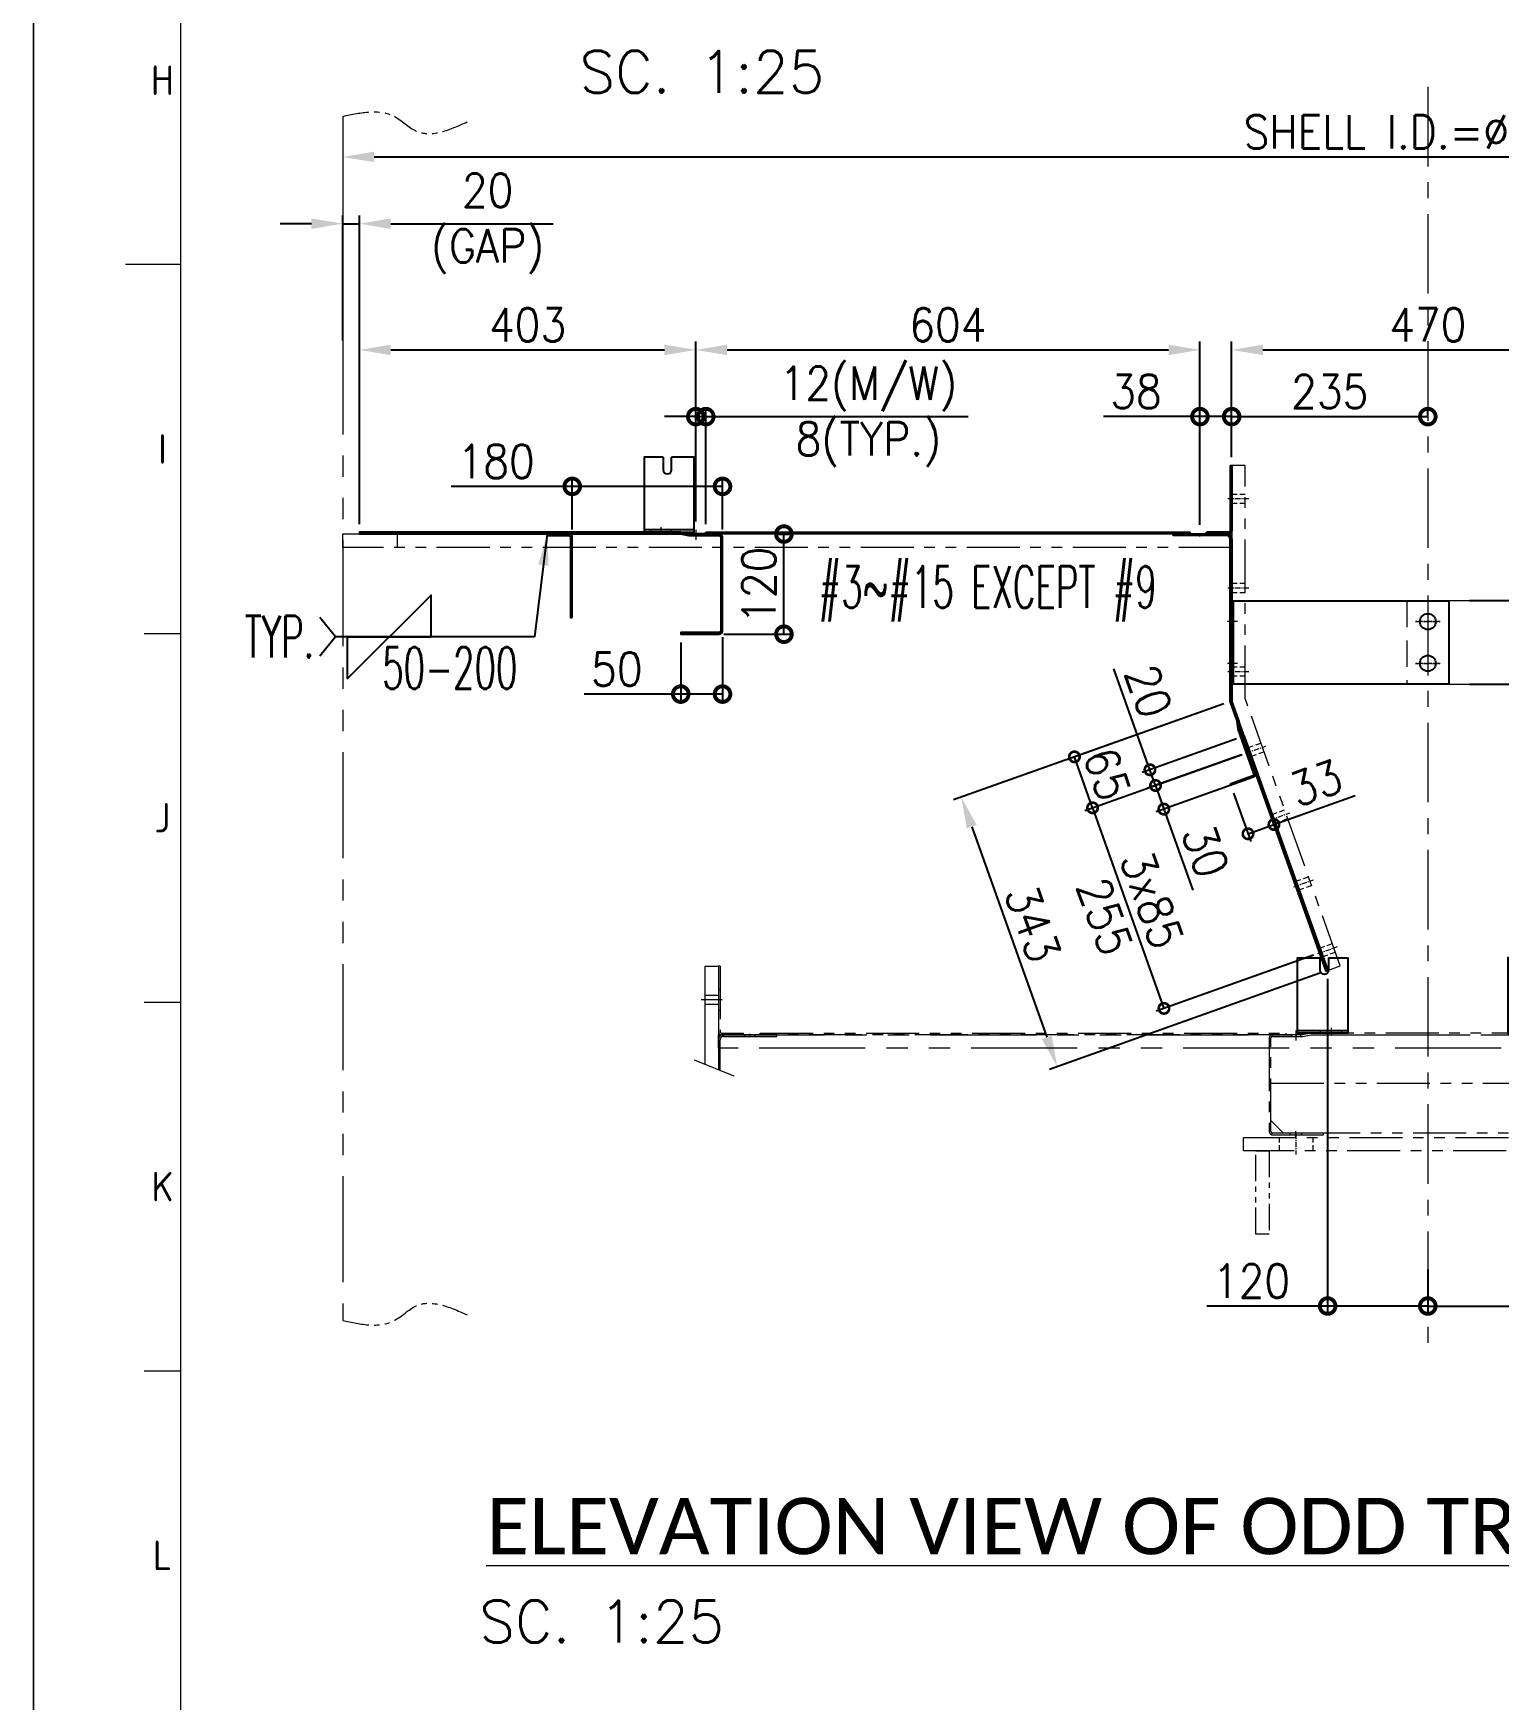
# Model space of a CAD drawing. Header units: inches. Extents: x -15980 to 45789, y -23276 to 2417.
# Drawn here: x -9437 to -7682, y -18346 to -16350 of the extents above; entities that cross this region are included whole.
import ezdxf
from ezdxf.enums import TextEntityAlignment as Align

# ---------------------------------------------------------------- set-up
doc = ezdxf.new("R2010")
doc.units = ezdxf.units.IN
doc.header["$MEASUREMENT"] = 0
for name, pattern in [('CENTER', [50.8, 31.75, -6.35, 6.35, -6.35]), ('CENTERX2', [101.6, 63.5, -12.7, 12.7, -12.7]), ('HIDDEN', [9.525, 6.35, -3.175]), ('HIDDENX2', [19.05, 12.7, -6.35]), ('PHANTOMX2', [127, 63.5, -12.7, 12.7, -12.7, 12.7, -12.7])]:
    doc.linetypes.add(name, pattern=pattern)
for name, color, linetype, lineweight in [('CADRE', 254, 'Continuous', 5), ('Center line', 181, 'CENTER', 5), ('CENTER LINES', 181, 'CENTERX2', 5), ('HATCH', 130, 'PHANTOMX2', 9), ('HIDDEN', 211, 'HIDDEN', 5), ('HIDDEN LINES', 211, 'HIDDENX2', 5), ('Plot Plan', 9, 'Continuous', 0), ('TEXT', 2, 'Continuous', 13)]:
    doc.layers.add(name, color=color, linetype=linetype, lineweight=lineweight)
doc.layers.add('dim', color=82, linetype='Continuous')
doc.styles.add('ISO Proportional', font='isocp.shx')
doc.styles.add('ROMANS', font='ROMANS.shx', dxfattribs={"width": 0.9, "bigfont": '@extfont2.shx'})
doc.styles.add('style4', font='calibri.ttf')
doc.dimstyles.new('1X25', dxfattribs={"dimscale": 25, "dimtxt": 1.6, "dimasz": 1.5, "dimexe": 0.4, "dimexo": 0.4, "dimgap": 0.4, "dimtad": 1, "dimdsep": 46, "dimtxsty": 'ROMANS', "dimcen": 0, "dimclrd": 256, "dimclre": 256, "dimclrt": 2, "dimadec": 0, "dimazin": 0, "dimtfac": 1, "dimtmove": 0, "dimatfit": 3, "dimfxl": 0.7, "dimlwd": -1, "dimlwe": -1, "dimarcsym": 1})

# ---------------------------------------------------------------- blocks, each defined once
blk = doc.blocks.new('A$C93d53306')
blk.add_lwpolyline([(4.7, 605), (4.7, 323), (119.7, 0), (134.7, 5.4), (20.7, 325.8), (20.7, 605)], close=True)
at = {"layer": 'Center line', "ltscale": 0.2}
for p, q in [((25.3, 565), (0, 565)), ((25.3, 458), (0, 458)), ((25.3, 358), (0, 358)), ((22.2, 260.4), (45.7, 268.8)), ((50.7, 180.3), (74.2, 188.7)), ((79.2, 100.2), (102.7, 108.6)), ((107.7, 20.2), (131.3, 28.5))]:
    blk.add_line(p, q, dxfattribs=at)
at = {"layer": 'HIDDEN'}
for p, q in [((20.7, 570.5), (4.7, 570.5)), ((20.7, 559.5), (4.7, 559.5)), ((20.7, 463.5), (4.7, 463.5)), ((20.7, 452.5), (4.7, 452.5)), ((20.7, 363.5), (4.7, 363.5)), ((20.7, 352.5), (4.7, 352.5)), ((24.6, 267.1), (39.6, 272.4)), ((28.3, 256.7), (43.3, 262.1)), ((53.1, 187), (68.2, 192.4)), ((56.8, 176.6), (71.8, 182)), ((81.6, 106.9), (96.7, 112.3)), ((85.3, 96.6), (100.4, 101.9)), ((110.1, 26.8), (125.2, 32.2)), ((113.8, 16.5), (128.9, 21.9))]:
    blk.add_line(p, q, dxfattribs=at)
blk = doc.blocks.new('A$Cb6b732bb')
for p, q in [((65, 523), (65, 507)), ((2535, 523), (2535, 507))]:
    blk.add_line(p, q)
for points in [[(0, 523), (1065, 523), (1065, 507), (0, 507)], [(2600, 523), (1535, 523), (1535, 507), (2600, 507)]]:
    blk.add_lwpolyline(points, close=True)
blk.add_blockref('A$C93d53306', (1060.3, 0))
at = {"xscale": -1}
blk.add_blockref('A$C93d53306', (1539.7, 0), dxfattribs=at)
blk = doc.blocks.new('A$C291c0052')
for p, q in [((3, 82), (1, 82)), ((31, 0), (31, 2))]:
    blk.add_line(p, q)
for points in [[(1, 82), (1, 4, 0.414214), (5, 0), (31, 0)], [(3, 82), (3, 4, 0.414214), (5, 2), (31, 2)]]:
    blk.add_lwpolyline(points, format="xyb")
at = {"layer": 'CENTER LINES'}
blk.add_line((0, 42), (4, 42), dxfattribs=at)
at = {"layer": 'HIDDEN LINES'}
for p, q in [((1, 54.5), (3, 54.5)), ((1, 29.5), (3, 29.5))]:
    blk.add_line(p, q, dxfattribs=at)
blk = doc.blocks.new('A$C08025b31')
at = {"layer": 'CENTER LINES'}
blk.add_line((0, 27.4), (4, 27.4), dxfattribs=at)
at = {"layer": 'HIDDEN LINES'}
for p, q in [((1, 39.9), (3, 39.9)), ((1, 14.9), (3, 14.9))]:
    blk.add_line(p, q, dxfattribs=at)
blk = doc.blocks.new('A$C1b8f0c91')
blk.add_lwpolyline([(1.9, 281.4), (101.8, 0.7), (100, 0), (0, 280.7)], close=True)
at = {"xscale": -1, "rotation": 19.59761553529842}
for p in [(18.7, 237.1), (47.2, 157.1), (75.7, 77), (104.2, -3.1)]:
    blk.add_blockref('A$C08025b31', p, dxfattribs=at)
blk = doc.blocks.new('A$Cdefe48a6')
for p, q in [((0, 299.1), (0, 301.1)), ((0, 301.1), (64, 301.1)), ((64, 299.1), (0, 299.1)), ((68, 100.8), (68, 295.1)), ((70, 295.1), (70, 101.1)), ((76.4, 77.1), (68, 100.8)), ((78.4, 77.6), (70, 101.1)), ((77.9, 67.1), (76.4, 77.1)), ((96.7, 14.2), (77.9, 67.1)), ((78.4, 77.7), (79.8, 67.6)), ((79.8, 67.6), (98.6, 14.8)), ((68.2, 1.9), (95.5, 11.6)), ((68.8, 0), (68.2, 1.9)), ((96.2, 9.7), (68.8, 0))]:
    blk.add_line(p, q)
for centre, radius, start, end in [((64, 295.1), 6, 0, 90), ((64, 295.1), 4, 0, 90), ((94.8, 13.5), 2, 289.5947, 19.5976), ((94.8, 13.5), 4, 289.5947, 19.5976)]:
    blk.add_arc(centre, radius, start, end)
at = {"layer": 'CENTER LINES', "ltscale": 0.1}
blk.add_line((32, 298.1), (32, 302.1), dxfattribs=at)
at = {"layer": 'CENTER LINES'}
for p, q in [((71, 236.1), (67, 236.1)), ((71, 136.1), (67, 136.1)), ((90.8, 39.7), (87, 38.3))]:
    blk.add_line(p, q, dxfattribs=at)
at = {"layer": 'HIDDEN LINES', "ltscale": 0.1}
for p, q in [((26, 299.1), (26, 301.1)), ((38, 299.1), (38, 301.1))]:
    blk.add_line(p, q, dxfattribs=at)
at = {"layer": 'HIDDEN LINES'}
for p, q in [((70, 248.6), (68, 248.6)), ((70, 223.6), (68, 223.6)), ((70, 148.6), (68, 148.6)), ((70, 123.6), (68, 123.6)), ((85.7, 51.1), (83.8, 50.4)), ((94.1, 27.6), (92.2, 26.9))]:
    blk.add_line(p, q, dxfattribs=at)
blk = doc.blocks.new('A$C5415b996')
blk.add_lwpolyline([(30, 0), (30, 96, 0.414214), (26, 100), (0, 100), (0, 98), (26, 98, -0.414214), (28, 96), (28, 0)], format="xyb", close=True)
blk = doc.blocks.new('A$C9f1ed8f9')
blk.add_lwpolyline([(431, 118, -0.414214), (433, 116), (433, 4, -0.414214), (431, 2), (385, 2), (385, 0), (431, 0, 0.414214), (435, 4), (435, 116, 0.414214), (431, 120), (395, 120), (385, 122), (0, 122), (0, 120), (384.8, 120), (394.8, 118)], format="xyb", close=True)
at = {"layer": 'CENTER LINES', "ltscale": 0.2}
blk.add_line((403, 125), (403, 113), dxfattribs=at)
at = {"layer": 'HIDDEN LINES', "ltscale": 0.2}
for p, q in [((397.5, 120), (397.5, 118)), ((408.5, 120), (408.5, 118))]:
    blk.add_line(p, q, dxfattribs=at)
blk.add_blockref('A$C5415b996', (225, 20))
blk = doc.blocks.new('A$Cd8bdfc00')
blk.add_lwpolyline([(0, 2), (580, 2), (580, 0), (0, 0)], close=True)
blk = doc.blocks.new('A$Ccb4f3e92')
for p, q in [((5.1, 0), (5.1, 100)), ((7.1, 0), (7.1, 100))]:
    blk.add_line(p, q)
blk.add_lwpolyline([(5.1, 100), (265.1, 100), (265.1, 0), (5.1, 0)])
for centre in [(240.1, 75), (240.1, 25)]:
    blk.add_circle(centre, 9.5)
at = {"layer": 'Center line', "ltscale": 0.2}
for p, q in [((240.1, 89.8), (240.1, 60.2)), ((12.2, 75), (0, 75)), ((254.9, 75), (225.3, 75)), ((12.2, 25), (0, 25)), ((254.9, 25), (225.3, 25)), ((240.1, 39.8), (240.1, 10.2))]:
    blk.add_line(p, q, dxfattribs=at)
at = {"layer": 'HIDDEN', "ltscale": 0.2}
for p, q in [((7.1, 82), (5.1, 82)), ((7.1, 68), (5.1, 68)), ((7.1, 32), (5.1, 32)), ((7.1, 18), (5.1, 18))]:
    blk.add_line(p, q, dxfattribs=at)
blk = doc.blocks.new('A$Cbed8db4b')
for p, q in [((283, 0), (283, 100)), ((285, 0), (285, 100))]:
    blk.add_line(p, q)
for points in [[(285, 100), (100, 100)], [(100, 0), (285, 0)]]:
    blk.add_lwpolyline(points)
for centre in [(50, 75), (50, 25)]:
    blk.add_circle(centre, 9.5)
at = {"layer": 'Center line', "ltscale": 0.2}
for p, q in [((50, 89.8), (50, 60.2)), ((35.2, 75), (64.8, 75)), ((277.9, 75), (290.1, 75)), ((35.2, 25), (64.8, 25)), ((50, 39.8), (50, 10.2)), ((277.9, 25), (290.1, 25))]:
    blk.add_line(p, q, dxfattribs=at)
at = {"layer": 'HIDDEN', "ltscale": 0.2}
for p, q in [((283, 82), (285, 82)), ((283, 68), (285, 68)), ((283, 32), (285, 32)), ((283, 18), (285, 18))]:
    blk.add_line(p, q, dxfattribs=at)
at = {"layer": 'HIDDEN', "ltscale": 5}
blk.add_lwpolyline([(100, 100), (25, 100), (25, 0), (100, 0)], dxfattribs=at)
blk = doc.blocks.new('A$Ca2adf0ab')
for p, q in [((23, 93.3), (23, 78.3)), ((33, 78.3), (33, 93.3)), ((60, 6.3), (0, 6.3))]:
    blk.add_line(p, q)
blk.add_lwpolyline([(23, 93.3), (0, 93.3), (0, 3.3), (60, 3.3), (60, 93.3), (33, 93.3)])
blk.add_arc((28, 78.3), 5, 180, 0)
at = {"layer": 'Center line', "ltscale": 0.05}
blk.add_line((20, 9.6), (20, 0), dxfattribs=at)
at = {"layer": 'HIDDEN'}
for p, q in [((7.5, 6.3), (7.5, 3.3)), ((32.5, 3.3), (32.5, 6.3))]:
    blk.add_line(p, q, dxfattribs=at)
blk = doc.blocks.new('A$Cb77303ef')
for name, p in [('A$Ca2adf0ab', (361, 522.4)), ('A$C291c0052', (1534, 523.7)), ('A$C9f1ed8f9', (20, 403.7)), ('A$Cd8bdfc00', (435, 523.7)), ('A$Cdefe48a6', (995, 222.6)), ('A$Ccb4f3e92', (1059.9, 343.7)), ('A$Cbed8db4b', (1250, 343.7)), ('A$C1b8f0c91', (1078.2, 0))]:
    blk.add_blockref(name, p)
at = {"xscale": -1}
for name, p in [('A$C291c0052', (1066, 523.7)), ('A$Ca2adf0ab', (2239, 522.4)), ('A$Cdefe48a6', (1605, 222.6)), ('A$Cd8bdfc00', (2165, 523.7)), ('A$C9f1ed8f9', (2580, 403.7)), ('A$C1b8f0c91', (1521.8, 0))]:
    blk.add_blockref(name, p, dxfattribs=at)
at = {"layer": 'HATCH', "ltscale": 2}
blk.add_blockref('A$Cb6b732bb', (0, 0.7), dxfattribs=at)
blk = doc.blocks.new('A$C3dc24f04')
blk.add_lwpolyline([(0, 16), (442, 16), (442, 0), (0, 0)], close=True)
at = {"layer": 'Center line', "ltscale": 0.2}
for p, q in [((63, 20.7), (63, -4.7)), ((379, 20.7), (379, -4.7))]:
    blk.add_line(p, q, dxfattribs=at)
at = {"layer": 'HIDDEN'}
for p, q in [((43, 16), (43, 0)), ((83, 16), (83, 0)), ((359, 16), (359, 0)), ((399, 16), (399, 0))]:
    blk.add_line(p, q, dxfattribs=at)
blk = doc.blocks.new('A$C0bbb0cd6')
at = {"ltscale": 0.5}
blk.add_lwpolyline([(0, 100), (16, 100), (16, 0), (0, 0)], close=True, dxfattribs=at)
blk = doc.blocks.new('A$Cb9de45e2')
for name, p in [('A$C3dc24f04', (0, 100)), ('A$C0bbb0cd6', (15, 0))]:
    blk.add_blockref(name, p)
at = {"xscale": -1}
blk.add_blockref('A$C0bbb0cd6', (427, 0), dxfattribs=at)
blk = doc.blocks.new('A$Cd55c43bf')
blk.add_lwpolyline([(0, 60), (376, 60), (376, 15), (361, 0), (15, 0), (0, 15)], close=True)
blk = doc.blocks.new('A$C3cc5a8e3')
blk.add_lwpolyline([(380, 4), (380, 116, 0.414214), (376, 120), (340, 120), (330, 122), (50, 122), (40, 120), (4, 120, 0.414214), (0, 116), (0, 4, 0.414214), (4, 0), (65, 0), (65, 2), (4, 2, -0.414214), (2, 4), (2, 116, -0.414214), (4, 118), (40.2, 118), (50.2, 120), (329.8, 120), (339.8, 118), (376, 118, -0.414214), (378, 116), (378, 4, -0.414214), (376, 2), (315, 2), (315, 0), (376, 0, 0.414214)], format="xyb", close=True)
at = {"layer": 'Center line', "ltscale": 0.1}
for p, q in [((32, -2.5), (32, 4.5)), ((348, -2.5), (348, 4.5))]:
    blk.add_line(p, q, dxfattribs=at)
at = {"layer": 'CENTER LINES', "ltscale": 0.2}
for p, q in [((32, 125), (32, 113)), ((348, 125), (348, 113))]:
    blk.add_line(p, q, dxfattribs=at)
at = {"layer": 'HIDDEN', "ltscale": 0.2}
for p, q in [((25, 0), (25, 2)), ((39, 0), (39, 2)), ((341, 0), (341, 2)), ((355, 0), (355, 2))]:
    blk.add_line(p, q, dxfattribs=at)
at = {"layer": 'HIDDEN LINES', "ltscale": 0.2}
for p, q in [((26.5, 120), (26.5, 118)), ((37.5, 120), (37.5, 118)), ((342.5, 120), (342.5, 118)), ((353.5, 120), (353.5, 118))]:
    blk.add_line(p, q, dxfattribs=at)
blk.add_blockref('A$Cd55c43bf', (2, 2))
blk = doc.blocks.new('A$Ce9d28f7a')
blk.add_lwpolyline([(3, 2), (633, 2), (633, 0), (3, 0)], close=True)
blk = doc.blocks.new('A$C5fdd02ed')
at = {"layer": 'HATCH', "ltscale": 2}
for p, q in [((8.4, 281), (33.8, 281)), ((13.1, 286.5), (29.1, 286.5)), ((1749.8, 281), (1724.4, 281)), ((1745.1, 286.5), (1729.1, 286.5)), ((13.1, 275.5), (29.1, 275.5)), ((1745.1, 275.5), (1729.1, 275.5)), ((67.1, 236), (67.1, 240)), ((1691.1, 236), (1691.1, 240)), ((29.1, 233), (29.1, 197.4)), ((61.1, 237), (61.1, 239)), ((73.1, 237), (73.1, 239)), ((1685.1, 237), (1685.1, 239)), ((1697.1, 237), (1697.1, 239)), ((1729.1, 233), (1729.1, 197.4)), ((0, 209), (47.7, 189.9)), ((1758.2, 209), (1710.4, 189.9))]:
    blk.add_line(p, q, dxfattribs=at)
for points in [[(13.1, 203.8), (13.1, 321), (29.1, 321), (29.1, 197.4)], [(1745.1, 203.8), (1745.1, 321), (1729.1, 321), (1729.1, 197.4)]]:
    blk.add_lwpolyline(points, dxfattribs=at)
blk.add_lwpolyline([(29.1, 239), (1729.1, 239), (1729.1, 223), (29.1, 223)], close=True, dxfattribs=at)
for points in [[(31.1, 196.6), (31.1, 233, -0.414214), (35.1, 237), (99.1, 237), (99.1, 239), (35.1, 239, 0.414214), (29.1, 233)], [(1727.1, 196.6), (1727.1, 233, 0.414214), (1723.1, 237), (1659.1, 237), (1659.1, 239), (1723.1, 239, -0.414214), (1729.1, 233)]]:
    blk.add_lwpolyline(points, format="xyb", dxfattribs=at)
at = {"xscale": -1}
blk.add_blockref('A$Ca2adf0ab', (783.1, 237.7), dxfattribs=at)
blk.add_blockref('A$Ca2adf0ab', (975.1, 237.7))
at = {"layer": 'HATCH', "ltscale": 2}
for name, p in [('A$C291c0052', (28.1, 239)), ('A$Ce9d28f7a', (76.1, 239)), ('A$C3cc5a8e3', (689.1, 119)), ('A$Cb9de45e2', (658.1, 0))]:
    blk.add_blockref(name, p, dxfattribs=at)
at = {"layer": 'HATCH', "ltscale": 2, "xscale": -1}
for name, p in [('A$C291c0052', (1730.1, 239)), ('A$Ce9d28f7a', (1682.1, 239))]:
    blk.add_blockref(name, p, dxfattribs=at)
blk = doc.blocks.new('*D231')
at = {"layer": 'Defpoints', "color": 0, "transparency": 16777216}
for p in [(-9066.7, -16497.7), (-6466.7, -16497.7), (-6466.7, -16648.9)]:
    blk.add_point(p, dxfattribs=at)
at = {"layer": 'dim', "transparency": 16777216}
for p, q in [((-6466.7, -16638.9), (-6466.7, -16487.7)), ((-9029.2, -16497.7), (-6504.2, -16497.7))]:
    blk.add_line(p, q, dxfattribs=at)
for points in [[(-9029.2, -16491.4), (-9029.2, -16503.9), (-9066.7, -16497.7)], [(-6504.2, -16491.4), (-6504.2, -16503.9), (-6466.7, -16497.7)]]:
    blk.add_solid(points, dxfattribs=at)
at = {"layer": 'dim', "color": 2, "transparency": 16777216, "insert": (-7766.7, -16467.7), "char_height": 40, "attachment_point": 5, "style": 'ROMANS'}
blk.add_mtext('SHELL I.D.=%%C2600', dxfattribs=at)
blk = doc.blocks.new('*D232')
at = {"layer": 'Defpoints', "color": 0, "transparency": 16777216}
for p in [(-9066.7, -16577.7), (-9066.7, -16727.8), (-9046.7, -16947.6)]:
    blk.add_point(p, dxfattribs=at)
at = {"layer": 'dim', "transparency": 16777216}
for p, q in [((-9066.7, -16717.8), (-9066.7, -16567.7)), ((-9046.7, -16937.6), (-9046.7, -16567.7)), ((-9104.2, -16577.7), (-9141.7, -16577.7)), ((-9066.7, -16577.7), (-9046.7, -16577.7)), ((-9009.2, -16577.7), (-8814.5, -16577.7))]:
    blk.add_line(p, q, dxfattribs=at)
for points in [[(-9104.2, -16571.4), (-9104.2, -16583.9), (-9066.7, -16577.7)], [(-9009.2, -16571.4), (-9009.2, -16583.9), (-9046.7, -16577.7)]]:
    blk.add_solid(points, dxfattribs=at)
at = {"layer": 'dim', "color": 2, "transparency": 16777216, "insert": (-8893.1, -16577.7), "char_height": 40, "attachment_point": 5, "style": 'ROMANS'}
blk.add_mtext('20\\P(GAP)', dxfattribs=at)
blk = doc.blocks.new('*D233')
at = {"layer": 'Defpoints', "color": 0, "transparency": 16777216}
for p in [(-8643.7, -16728.9), (-9046.7, -16947.6), (-8643.7, -16944.6)]:
    blk.add_point(p, dxfattribs=at)
at = {"layer": 'dim', "transparency": 16777216}
for p, q in [((-9046.7, -16937.6), (-9046.7, -16718.9)), ((-9009.2, -16728.9), (-8681.2, -16728.9)), ((-8643.7, -16845.6), (-8643.7, -16718.9))]:
    blk.add_line(p, q, dxfattribs=at)
for points in [[(-9009.2, -16722.7), (-9009.2, -16735.2), (-9046.7, -16728.9)], [(-8681.2, -16722.7), (-8681.2, -16735.2), (-8643.7, -16728.9)]]:
    blk.add_solid(points, dxfattribs=at)
at = {"layer": 'dim', "color": 2, "transparency": 16777216, "insert": (-8845.2, -16698.9), "char_height": 40, "attachment_point": 5, "style": 'ROMANS'}
blk.add_mtext('403', dxfattribs=at)
blk = doc.blocks.new('*D234')
at = {"layer": 'Defpoints', "color": 0, "transparency": 16777216}
for p in [(-8039.7, -16728.9), (-8643.7, -16944.6), (-8039.7, -16948.6)]:
    blk.add_point(p, dxfattribs=at)
at = {"layer": 'dim', "transparency": 16777216}
for p, q in [((-8643.7, -16845.6), (-8643.7, -16718.9)), ((-8606.2, -16728.9), (-8077.2, -16728.9)), ((-8039.7, -16938.6), (-8039.7, -16718.9))]:
    blk.add_line(p, q, dxfattribs=at)
for points in [[(-8606.2, -16722.7), (-8606.2, -16735.2), (-8643.7, -16728.9)], [(-8077.2, -16722.7), (-8077.2, -16735.2), (-8039.7, -16728.9)]]:
    blk.add_solid(points, dxfattribs=at)
at = {"layer": 'dim', "color": 2, "transparency": 16777216, "insert": (-8341.7, -16698.9), "char_height": 40, "attachment_point": 5, "style": 'ROMANS'}
blk.add_mtext('604', dxfattribs=at)
blk = doc.blocks.new('_DotSmall')
at = {"color": 0, "linetype": 'ByBlock', "const_width": 0.5}
blk.add_lwpolyline([(-0.0625, 0, 1), (0.0625, 0, 1)], format="xyb", close=True, dxfattribs=at)
blk = doc.blocks.new('*D235')
at = {"layer": 'Defpoints', "color": 0, "transparency": 16777216}
for p in [(-8001.7, -16808.9), (-8001.7, -16867.6), (-8039.7, -16948.6)]:
    blk.add_point(p, dxfattribs=at)
at = {"layer": 'dim', "transparency": 16777216}
for p, q in [((-8039.7, -16808.9), (-8155.4, -16808.9)), ((-8039.7, -16938.6), (-8039.7, -16798.9)), ((-8001.7, -16808.9), (-8039.7, -16808.9)), ((-8001.7, -16857.6), (-8001.7, -16798.9))]:
    blk.add_line(p, q, dxfattribs=at)
at = {"layer": 'dim', "transparency": 16777216, "xscale": 37.5, "yscale": 37.5, "zscale": 37.5, "rotation": 180}
blk.add_blockref('_DotSmall', (-8039.7, -16808.9), dxfattribs=at)
at = {"layer": 'dim', "transparency": 16777216, "xscale": 37.5, "yscale": 37.5, "zscale": 37.5}
blk.add_blockref('_DotSmall', (-8001.7, -16808.9), dxfattribs=at)
at = {"layer": 'dim', "color": 2, "transparency": 16777216, "insert": (-8116.3, -16778.9), "char_height": 40, "attachment_point": 5, "style": 'ROMANS'}
blk.add_mtext('38', dxfattribs=at)
blk = doc.blocks.new('*D236')
at = {"layer": 'Defpoints', "color": 0, "transparency": 16777216}
for p in [(-7531.7, -16728.9), (-8001.7, -16867.6), (-7531.7, -16867.6)]:
    blk.add_point(p, dxfattribs=at)
at = {"layer": 'dim', "transparency": 16777216}
for p, q in [((-8001.7, -16857.6), (-8001.7, -16718.9)), ((-7964.2, -16728.9), (-7569.2, -16728.9)), ((-7531.7, -16857.6), (-7531.7, -16718.9))]:
    blk.add_line(p, q, dxfattribs=at)
for points in [[(-7964.2, -16722.7), (-7964.2, -16735.2), (-8001.7, -16728.9)], [(-7569.2, -16722.7), (-7569.2, -16735.2), (-7531.7, -16728.9)]]:
    blk.add_solid(points, dxfattribs=at)
at = {"layer": 'dim', "color": 2, "transparency": 16777216, "insert": (-7766.7, -16698.9), "char_height": 40, "attachment_point": 5, "style": 'ROMANS'}
blk.add_mtext('470', dxfattribs=at)
blk = doc.blocks.new('*D237')
at = {"layer": 'Defpoints', "color": 0, "transparency": 16777216}
for p in [(-7766.7, -16808.9), (-7766.7, -16818.9), (-8001.7, -16867.6)]:
    blk.add_point(p, dxfattribs=at)
at = {"layer": 'dim', "transparency": 16777216}
for p, q in [((-8001.7, -16857.6), (-8001.7, -16798.9)), ((-8001.7, -16808.9), (-7766.7, -16808.9)), ((-7766.7, -16808.9), (-7766.7, -16798.9))]:
    blk.add_line(p, q, dxfattribs=at)
at = {"layer": 'dim', "transparency": 16777216, "xscale": 37.5, "yscale": 37.5, "zscale": 37.5, "rotation": 180}
blk.add_blockref('_DotSmall', (-8001.7, -16808.9), dxfattribs=at)
at = {"layer": 'dim', "transparency": 16777216, "xscale": 37.5, "yscale": 37.5, "zscale": 37.5}
blk.add_blockref('_DotSmall', (-7766.7, -16808.9), dxfattribs=at)
at = {"layer": 'dim', "color": 2, "transparency": 16777216, "insert": (-7884.2, -16778.9), "char_height": 40, "attachment_point": 5, "style": 'ROMANS'}
blk.add_mtext('235', dxfattribs=at)
blk = doc.blocks.new('*D253')
at = {"layer": 'Defpoints', "color": 0, "transparency": 16777216}
for p in [(-7646.7, -17472.6), (-7766.7, -17821), (-7766.7, -17874.7)]:
    blk.add_point(p, dxfattribs=at)
at = {"layer": 'dim', "transparency": 16777216}
for p, q in [((-7646.7, -17482.6), (-7646.7, -17884.7)), ((-7766.7, -17831), (-7766.7, -17884.7)), ((-7766.7, -17874.7), (-7646.7, -17874.7)), ((-7646.7, -17874.7), (-7501.7, -17874.7))]:
    blk.add_line(p, q, dxfattribs=at)
at = {"layer": 'dim', "transparency": 16777216, "xscale": 37.5, "yscale": 37.5, "zscale": 37.5, "rotation": 180}
blk.add_blockref('_DotSmall', (-7766.7, -17874.7), dxfattribs=at)
at = {"layer": 'dim', "transparency": 16777216, "xscale": 37.5, "yscale": 37.5, "zscale": 37.5}
blk.add_blockref('_DotSmall', (-7646.7, -17874.7), dxfattribs=at)
at = {"layer": 'dim', "color": 2, "transparency": 16777216, "insert": (-7555.4, -17844.7), "char_height": 40, "attachment_point": 5, "style": 'ROMANS'}
blk.add_mtext('120', dxfattribs=at)
blk = doc.blocks.new('*D254')
at = {"layer": 'Defpoints', "color": 0, "transparency": 16777216}
for p in [(-7886.7, -17472.6), (-7766.7, -17821), (-7766.7, -17874.7)]:
    blk.add_point(p, dxfattribs=at)
at = {"layer": 'dim', "transparency": 16777216}
for p, q in [((-7886.7, -17482.6), (-7886.7, -17884.7)), ((-7766.7, -17831), (-7766.7, -17884.7)), ((-7886.7, -17874.7), (-8031.6, -17874.7)), ((-7766.7, -17874.7), (-7886.7, -17874.7))]:
    blk.add_line(p, q, dxfattribs=at)
at = {"layer": 'dim', "transparency": 16777216, "xscale": 37.5, "yscale": 37.5, "zscale": 37.5, "rotation": 180}
blk.add_blockref('_DotSmall', (-7886.7, -17874.7), dxfattribs=at)
at = {"layer": 'dim', "transparency": 16777216, "xscale": 37.5, "yscale": 37.5, "zscale": 37.5}
blk.add_blockref('_DotSmall', (-7766.7, -17874.7), dxfattribs=at)
at = {"layer": 'dim', "color": 2, "transparency": 16777216, "insert": (-7977.9, -17844.7), "char_height": 40, "attachment_point": 5, "style": 'ROMANS'}
blk.add_mtext('120', dxfattribs=at)
blk = doc.blocks.new('*D255')
at = {"layer": 'Defpoints', "color": 0, "transparency": 16777216}
for p in [(-8559.6, -16949.6), (-8538.1, -16949.6), (-8620.3, -17069.6)]:
    blk.add_point(p, dxfattribs=at)
at = {"layer": 'dim', "transparency": 16777216}
for p, q in [((-8549.6, -16949.6), (-8528.1, -16949.6)), ((-8538.1, -17069.6), (-8538.1, -16949.6)), ((-8610.3, -17069.6), (-8528.1, -17069.6))]:
    blk.add_line(p, q, dxfattribs=at)
at = {"layer": 'dim', "transparency": 16777216, "xscale": 37.5, "yscale": 37.5, "zscale": 37.5}
for p, rotation in [((-8538.1, -16949.6), 90), ((-8538.1, -17069.6), 270)]:
    blk.add_blockref('_DotSmall', p, dxfattribs=dict(at, rotation=rotation))
at = {"layer": 'dim', "color": 2, "transparency": 16777216, "insert": (-8568.1, -17011), "char_height": 40, "attachment_point": 5, "rotation": 90, "style": 'ROMANS'}
blk.add_mtext('120', dxfattribs=at)
blk = doc.blocks.new('*D256')
at = {"layer": 'Defpoints', "color": 0, "transparency": 16777216}
for p in [(-8661.7, -17069.6), (-8611.7, -17063.1), (-8661.7, -17141.4)]:
    blk.add_point(p, dxfattribs=at)
at = {"layer": 'dim', "transparency": 16777216}
for p, q in [((-8661.7, -17079.6), (-8661.7, -17151.4)), ((-8611.7, -17073.1), (-8611.7, -17151.4)), ((-8661.7, -17141.4), (-8777.4, -17141.4)), ((-8611.7, -17141.4), (-8661.7, -17141.4))]:
    blk.add_line(p, q, dxfattribs=at)
at = {"layer": 'dim', "transparency": 16777216, "xscale": 37.5, "yscale": 37.5, "zscale": 37.5, "rotation": 180}
blk.add_blockref('_DotSmall', (-8661.7, -17141.4), dxfattribs=at)
at = {"layer": 'dim', "transparency": 16777216, "xscale": 37.5, "yscale": 37.5, "zscale": 37.5}
blk.add_blockref('_DotSmall', (-8611.7, -17141.4), dxfattribs=at)
at = {"layer": 'dim', "color": 2, "transparency": 16777216, "insert": (-8738.3, -17111.4), "char_height": 40, "attachment_point": 5, "style": 'ROMANS'}
blk.add_mtext('50', dxfattribs=at)
blk = doc.blocks.new('*D257')
at = {"layer": 'Defpoints', "color": 0, "transparency": 16777216}
for p in [(-8791.7, -16892.5), (-8791.7, -16954.3), (-8611.7, -16954.3)]:
    blk.add_point(p, dxfattribs=at)
at = {"layer": 'dim', "transparency": 16777216}
for p, q in [((-8791.7, -16892.5), (-8936.6, -16892.5)), ((-8791.7, -16944.3), (-8791.7, -16882.5)), ((-8611.7, -16892.5), (-8791.7, -16892.5)), ((-8611.7, -16944.3), (-8611.7, -16882.5))]:
    blk.add_line(p, q, dxfattribs=at)
at = {"layer": 'dim', "transparency": 16777216, "xscale": 37.5, "yscale": 37.5, "zscale": 37.5, "rotation": 180}
blk.add_blockref('_DotSmall', (-8791.7, -16892.5), dxfattribs=at)
at = {"layer": 'dim', "transparency": 16777216, "xscale": 37.5, "yscale": 37.5, "zscale": 37.5}
blk.add_blockref('_DotSmall', (-8611.7, -16892.5), dxfattribs=at)
at = {"layer": 'dim', "color": 2, "transparency": 16777216, "insert": (-8882.9, -16862.5), "char_height": 40, "attachment_point": 5, "style": 'ROMANS'}
blk.add_mtext('180', dxfattribs=at)
blk = doc.blocks.new('*D258')
at = {"layer": 'Defpoints', "color": 0, "transparency": 16777216}
for p in [(-8631.7, -16808.9), (-8643.7, -16944.6), (-8631.7, -16947.6)]:
    blk.add_point(p, dxfattribs=at)
at = {"layer": 'dim', "transparency": 16777216}
for p, q in [((-8643.7, -16808.9), (-8681.2, -16808.9)), ((-8643.7, -16934.6), (-8643.7, -16798.9)), ((-8643.7, -16808.9), (-8631.7, -16808.9)), ((-8631.7, -16937.6), (-8631.7, -16798.9)), ((-8631.7, -16808.9), (-8317.2, -16808.9))]:
    blk.add_line(p, q, dxfattribs=at)
at = {"layer": 'dim', "transparency": 16777216, "xscale": 37.5, "yscale": 37.5, "zscale": 37.5}
blk.add_blockref('_DotSmall', (-8643.7, -16808.9), dxfattribs=at)
at = {"layer": 'dim', "transparency": 16777216, "xscale": 37.5, "yscale": 37.5, "zscale": 37.5, "rotation": 180}
blk.add_blockref('_DotSmall', (-8631.7, -16808.9), dxfattribs=at)
at = {"layer": 'dim', "color": 2, "transparency": 16777216, "insert": (-8436.9, -16808.9), "char_height": 40, "attachment_point": 5, "style": 'ROMANS'}
blk.add_mtext('12(M/W)\\P8(TYP.)', dxfattribs=at)
blk = doc.blocks.new('*D259')
at = {"layer": 'Defpoints', "color": 0, "transparency": 16777216}
for p in [(-7986.6, -17191.8), (-7979.9, -17210.7), (-8099.6, -17232.1)]:
    blk.add_point(p, dxfattribs=at)
at = {"layer": 'dim', "transparency": 16777216}
for p, q in [((-8099.6, -17232.1), (-8142.7, -17111.2)), ((-7996, -17195.2), (-8109.1, -17235.4)), ((-7989.3, -17214), (-8102.4, -17254.3)), ((-8092.9, -17250.9), (-8099.6, -17232.1)), ((-8092.9, -17250.9), (-8084.6, -17274.5))]:
    blk.add_line(p, q, dxfattribs=at)
at = {"layer": 'dim', "transparency": 16777216, "xscale": 25, "yscale": 25, "zscale": 25}
for p, rotation in [((-8099.6, -17232.1), 289.5976186812251), ((-8092.9, -17250.9), 109.597618681225)]:
    blk.add_blockref('_DotSmall', p, dxfattribs=dict(at, rotation=rotation))
at = {"layer": 'dim', "color": 2, "transparency": 16777216, "insert": (-8101.3, -17138), "char_height": 40, "attachment_point": 5, "rotation": 289.5976, "style": 'ROMANS'}
blk.add_mtext('20', dxfattribs=at)
blk = doc.blocks.new('*D260')
at = {"layer": 'Defpoints', "color": 0, "transparency": 16777216}
for p in [(-7981.8, -17211.3), (-7971.7, -17239.6), (-8082.9, -17279.2)]:
    blk.add_point(p, dxfattribs=at)
at = {"layer": 'dim', "transparency": 16777216}
for p, q in [((-7991.2, -17214.7), (-8102.4, -17254.3)), ((-8092.9, -17250.9), (-8082.9, -17279.2)), ((-7981.1, -17243), (-8092.3, -17282.5)), ((-8082.9, -17279.2), (-8048.2, -17376.5))]:
    blk.add_line(p, q, dxfattribs=at)
at = {"layer": 'dim', "transparency": 16777216, "xscale": 25, "yscale": 25, "zscale": 25}
for p, rotation in [((-8092.9, -17250.9), 109.5946733052477), ((-8082.9, -17279.2), 289.5946733052477)]:
    blk.add_blockref('_DotSmall', p, dxfattribs=dict(at, rotation=rotation))
at = {"layer": 'dim', "color": 2, "transparency": 16777216, "insert": (-8033.1, -17329.5), "char_height": 40, "attachment_point": 5, "rotation": 289.5947, "style": 'ROMANS'}
blk.add_mtext('30', dxfattribs=at)
blk = doc.blocks.new('*D261')
at = {"layer": 'Defpoints', "color": 0, "transparency": 16777216}
for p in [(-8002.8, -17250.7), (-7971.7, -17239.6), (-7951, -17297.7)]:
    blk.add_point(p, dxfattribs=at)
at = {"layer": 'dim', "transparency": 16777216}
for p, q in [((-7968.4, -17249), (-7947.7, -17307.1)), ((-7999.5, -17260.1), (-7978.8, -17318.2)), ((-7951, -17297.7), (-7853.7, -17263.1)), ((-7982.1, -17308.8), (-7951, -17297.7))]:
    blk.add_line(p, q, dxfattribs=at)
at = {"layer": 'dim', "transparency": 16777216, "xscale": 25, "yscale": 25, "zscale": 25}
for p, rotation in [((-7951, -17297.7), 19.59761868122883), ((-7982.1, -17308.8), 199.5976186812288)]:
    blk.add_blockref('_DotSmall', p, dxfattribs=dict(at, rotation=rotation))
at = {"layer": 'dim', "color": 2, "transparency": 16777216, "insert": (-7900.7, -17247.9), "char_height": 40, "attachment_point": 5, "rotation": 19.5976, "style": 'ROMANS'}
blk.add_mtext('33', dxfattribs=at)
blk = doc.blocks.new('*D262')
at = {"layer": 'Defpoints', "color": 0, "transparency": 16777216}
for p in [(-8001.7, -17149.6), (-7979.9, -17210.7), (-8190.1, -17216.6)]:
    blk.add_point(p, dxfattribs=at)
at = {"layer": 'dim', "transparency": 16777216}
for p, q in [((-8011.1, -17152.9), (-8199.5, -17220)), ((-8168.3, -17277.7), (-8190.1, -17216.6)), ((-7989.3, -17214), (-8177.7, -17281.1))]:
    blk.add_line(p, q, dxfattribs=at)
at = {"layer": 'dim', "transparency": 16777216, "xscale": 25, "yscale": 25, "zscale": 25}
for p, rotation in [((-8190.1, -17216.6), 109.5976186812308), ((-8168.3, -17277.7), 289.5976186812308)]:
    blk.add_blockref('_DotSmall', p, dxfattribs=dict(at, rotation=rotation))
at = {"layer": 'dim', "color": 2, "transparency": 16777216, "insert": (-8150.9, -17237.1), "char_height": 40, "attachment_point": 5, "rotation": 289.5976, "style": 'ROMANS'}
blk.add_mtext('65', dxfattribs=at)
blk = doc.blocks.new('*D263')
at = {"layer": 'Defpoints', "color": 0, "transparency": 16777216}
for p in [(-7979.9, -17210.7), (-7894.4, -17450.9), (-8082.8, -17518)]:
    blk.add_point(p, dxfattribs=at)
at = {"layer": 'dim', "transparency": 16777216}
for p, q in [((-7989.3, -17214), (-8177.7, -17281.1)), ((-8168.3, -17277.7), (-8082.8, -17518)), ((-7903.8, -17454.2), (-8092.2, -17521.3))]:
    blk.add_line(p, q, dxfattribs=at)
at = {"layer": 'dim', "transparency": 16777216, "xscale": 25, "yscale": 25, "zscale": 25}
for p, rotation in [((-8168.3, -17277.7), 109.5976155352592), ((-8082.8, -17518), 289.5976155352591)]:
    blk.add_blockref('_DotSmall', p, dxfattribs=dict(at, rotation=rotation))
at = {"layer": 'dim', "color": 2, "transparency": 16777216, "char_height": 40, "attachment_point": 5, "rotation": 289.5976, "style": 'ROMANS'}
for s, insert in [('3x85', (-8097.3, -17387.8)), ('255', (-8153.8, -17407.9))]:
    blk.add_mtext(s, dxfattribs=dict(at, insert=insert))
blk = doc.blocks.new('*D264')
at = {"layer": 'Defpoints', "color": 0, "transparency": 16777216}
for p in [(-8001.7, -17149.6), (-7886.7, -17472.6), (-8210.7, -17587.9)]:
    blk.add_point(p, dxfattribs=at)
at = {"layer": 'dim', "transparency": 16777216}
for p, q in [((-8011.1, -17152.9), (-8335.1, -17268.3)), ((-8313.1, -17300.3), (-8223.3, -17552.6)), ((-7896.1, -17475.9), (-8220.1, -17591.3))]:
    blk.add_line(p, q, dxfattribs=at)
for points in [[(-8307.2, -17298.2), (-8319, -17302.3), (-8325.7, -17264.9)], [(-8217.4, -17550.5), (-8229.1, -17554.7), (-8210.7, -17587.9)]]:
    blk.add_solid(points, dxfattribs=at)
at = {"layer": 'dim', "color": 2, "transparency": 16777216, "insert": (-8239.9, -17416.4), "char_height": 40, "attachment_point": 5, "rotation": 289.5976, "style": 'ROMANS'}
blk.add_mtext('343', dxfattribs=at)
blk = doc.blocks.new('A$Ceb6babff')
at = {"layer": 'CADRE', "color": 2}
for p, q in [((176.8, 3716.5), (110.5, 3716.5)), ((176.8, 3716.5), (110.5, 3716.5)), ((132.6, 3274.6), (176.8, 3274.6)), ((132.6, 2832.7), (176.8, 2832.7)), ((132.6, 2390.8), (176.8, 2390.8))]:
    blk.add_line(p, q, dxfattribs=at)
at = {"layer": 'CADRE', "color": 8}
blk.add_lwpolyline([(0, 0), (10500, 0), (10500, 7424.2), (0, 7424.2)], close=True, dxfattribs=at)
at = {"layer": 'CADRE', "color": 4}
blk.add_lwpolyline([(176.8, 7247.5), (10323.2, 7247.5), (10323.2, 176.8), (176.8, 176.8)], close=True, dxfattribs=at)
at = {"layer": 'Plot Plan', "linetype": 'ByBlock'}
blk.add_lwpolyline([(10500, 0), (0, 0), (0, 7424.2), (10500, 7424.2)], close=True, dxfattribs=at)
at = {"layer": 'CADRE', "color": 2, "style": 'ISO Proportional'}
for s, p in [('H', (154.7, 3937.5)), ('I', (154.7, 3495.6)), ('J', (154.7, 3053.7)), ('K', (154.7, 2611.7)), ('L', (154.7, 2169.8))]:
    blk.add_text(s, height=35.4, dxfattribs=at).set_placement(p, align=Align.MIDDLE)

msp = doc.modelspace()

# ---------------------------------------------------------------- linework, layer by layer
at = {"color": 1}
msp.add_lwpolyline([(-9010.834, -17072.656), (-9010.834, -17072.72), (-8960.834, -17072.72), (-8960.834, -17022.72), (-9060.834, -17122.72), (-9060.834, -17072.72), (-9010.834, -17072.72)], dxfattribs=at)
at = {"layer": 'Center line', "ltscale": 3}
msp.add_line((-7766.651, -16413.781), (-7766.651, -17931.964), dxfattribs=at)
at = {"layer": 'dim'}
for q in [(-9094.31, -17049.406), (-9094.31, -17096.035)]:
    msp.add_line((-9075.431, -17072.72), q, dxfattribs=at)
at = {"layer": 'HATCH', "ltscale": 2}
msp.add_line((-9066.651, -16449.124), (-9066.651, -17892.003), dxfattribs=at)
at = {"layer": 'HATCH', "ltscale": 0.5}
for points in [[(-9066.651, -16449.124), (-9005.217, -16448.946), (-8978.666, -16466.636), (-8915.413, -16454.884)], [(-9066.651, -17892.003), (-9005.217, -17892.181), (-8978.666, -17874.492), (-8915.413, -17886.244)]]:
    msp.add_spline(points, degree=3, dxfattribs=at)

# ---------------------------------------------------------------- block references
for name, p in [('A$Ceb6babff', (-9437.364, -20343.245)), ('A$Cb77303ef', (-9066.651, -17473.232)), ('A$C5fdd02ed', (-8645.741, -17788.561))]:
    msp.add_blockref(name, p)

# ---------------------------------------------------------------- texts
at = {"layer": 'TEXT', "ltscale": 0.5, "style": 'ROMANS'}
for p in [(-8783.179, -16420.689), (-8903.147, -18277.739)]:
    msp.add_text('SC. 1:25', height=50, dxfattribs=at).set_placement(p)
at = {"layer": 'TEXT', "ltscale": 0.5, "style": 'ROMANS', "width": 0.6}
for s, p in [('#3~#15 EXCEPT #9', (-8496.478, -17012.896, 0)), ('TYP.', (-9184.251, -17072.72, 0)), ('50-200', (-9019.446, -17110.154, 0))]:
    msp.add_text(s, height=50, dxfattribs=at).set_placement(p, align=Align.MIDDLE_LEFT)
at = {"layer": 'TEXT', "style": 'style4'}
msp.add_text('%%UELEVATION VIEW OF ODD TRAYS #3 ~ #15 EXCEPT #9', height=67.5, dxfattribs=at).set_placement((-7766.651, -18138.395), align=Align.MIDDLE_CENTER)

# ---------------------------------------------------------------- dimensions: what is measured, and where the dimension line sits
at = {"layer": 'dim'}
dim = msp.add_linear_dim(base=(-6466.651, -16497.683), p1=(-9066.651, -16497.683), p2=(-6466.651, -16648.909), text='SHELL I.D.=%%C<>', dimstyle='1X25', override={"dimtmove": 0}, dxfattribs=at)
dim.commit()
dim.dimension.update_dxf_attribs({"geometry": '*D231', "text_midpoint": (-7766.651, -16467.683)})
for base, p1, p2, text, override, picture, middle in [((-9066.651, -16577.683), (-9046.651, -16947.561), (-9066.651, -16727.804), '<>\\X(GAP)', {"dimtmove": 0}, '*D232', (-8893.08, -16577.683)), ((-8631.651, -16808.909), (-8643.651, -16944.561), (-8631.651, -16947.561), '<>(M/W)\\X8(TYP.)', {"dimblk1": 'DotSmall', "dimblk2": 'DotSmall', "dimsah": 1, "dimtmove": 0}, '*D258', (-8436.937, -16808.909))]:
    dim = msp.add_linear_dim(base=base, p1=p1, p2=p2, text=text, dimstyle='1X25', override=override, dxfattribs=at)
    dim.commit()
    dim.dimension.update_dxf_attribs({"geometry": picture, "text_midpoint": middle, "dimtype": 160})
for base, p1, p2, override, picture, middle in [((-8643.651, -16728.909), (-9046.651, -16947.561), (-8643.651, -16944.561), {"dimtmove": 0}, '*D233', (-8845.151, -16728.909)), ((-8039.651, -16728.909), (-8643.651, -16944.561), (-8039.651, -16948.561), {"dimtmove": 0}, '*D234', (-8341.651, -16728.909)), ((-7531.651, -16728.909), (-8001.651, -16867.561), (-7531.651, -16867.561), {"dimtmove": 0}, '*D236', (-7766.651, -16728.909)), ((-8001.651, -16808.909), (-8039.651, -16948.561), (-8001.651, -16867.561), {"dimblk1": 'DotSmall', "dimblk2": 'DotSmall', "dimsah": 1}, '*D235', (-8116.294, -16808.909)), ((-7766.651, -16808.909), (-8001.651, -16867.561), (-7766.651, -16818.909), {"dimblk1": 'DotSmall', "dimblk2": 'DotSmall', "dimsah": 1, "dimtmove": 0}, '*D237', (-7884.151, -16808.909)), ((-8791.651, -16892.501), (-8611.651, -16954.273), (-8791.651, -16954.273), {"dimblk1": 'DotSmall', "dimblk2": 'DotSmall', "dimsah": 1}, '*D257', (-8882.866, -16892.501)), ((-7766.651, -17874.723), (-7646.651, -17472.561), (-7766.651, -17821.013), {"dimblk1": 'DotSmall', "dimblk2": 'DotSmall', "dimsah": 1}, '*D253', (-7555.437, -17874.723))]:
    dim = msp.add_linear_dim(base=base, p1=p1, p2=p2, dimstyle='1X25', override=override, dxfattribs=at)
    dim.commit()
    dim.dimension.update_dxf_attribs({"geometry": picture, "text_midpoint": middle, "dimtype": 160})
for base, p1, p2, angle, override, picture, middle, dimtype in [((-8538.065, -16949.561), (-8620.299, -17069.561), (-8559.612, -16949.561), 90, {"dimblk1": 'DotSmall', "dimblk2": 'DotSmall', "dimsah": 1}, '*D255', (-8538.065, -17011.038), 160), ((-8099.65, -17232.072), (-7979.896, -17210.665), (-7986.604, -17191.824), 109.597619, {"dimasz": 1, "dimblk1": 'DotSmall', "dimblk2": 'DotSmall', "dimsah": 1}, '*D259', (-8129.549, -17148.093), 161), ((-8190.061, -17216.642), (-7979.896, -17210.665), (-8001.651, -17149.561), 109.597619, {"dimasz": 1, "dimdec": 0, "dimblk1": 'DotSmall', "dimblk2": 'DotSmall', "dimsah": 1, "dimtmove": 0}, '*D262', (-8179.183, -17247.194), 161), ((-7766.651, -17874.723), (-7886.651, -17472.561), (-7766.651, -17821.013), 180, {"dimblk1": 'DotSmall', "dimblk2": 'DotSmall', "dimsah": 1}, '*D254', (-7977.866, -17874.723), 160)]:
    dim = msp.add_linear_dim(base=base, p1=p1, p2=p2, angle=angle, dimstyle='1X25', override=override, dxfattribs=at)
    dim.commit()
    dim.dimension.update_dxf_attribs({"geometry": picture, "text_midpoint": middle, "dimtype": dimtype})
dim = msp.add_linear_dim(base=(-8661.651, -17141.437), p1=(-8611.651, -17063.147), p2=(-8661.651, -17069.561), dimstyle='1X25', override={"dimblk1": 'DotSmall', "dimblk2": 'DotSmall', "dimsah": 1}, dxfattribs=at)
dim.commit()
dim.dimension.update_dxf_attribs({"geometry": '*D256', "text_midpoint": (-8738.294, -17111.437)})
for p1, p2, distance, override, picture, middle in [((-8001.651, -17149.561), (-7886.651, -17472.561), -343.946, {"dimdec": 0}, '*D264', (-8239.911, -17416.363)), ((-7981.78, -17211.336), (-7971.719, -17239.599), -117.997, {"dimasz": 1, "dimblk1": 'DotSmall', "dimblk2": 'DotSmall', "dimsah": 1, "dimtmove": 0}, '*D260', (-8033.109, -17329.538)), ((-8002.807, -17250.665), (-7971.718, -17239.597), -61.694, {"dimasz": 1, "dimblk1": 'DotSmall', "dimblk2": 'DotSmall', "dimsah": 1}, '*D261', (-7900.661, -17247.94))]:
    dim = msp.add_aligned_dim(p1=p1, p2=p2, distance=distance, dimstyle='1X25', override=override, dxfattribs=at)
    dim.commit()
    dim.dimension.update_dxf_attribs({"geometry": picture, "text_midpoint": middle})
dim = msp.add_linear_dim(base=(-8082.783, -17517.977), p1=(-7979.896, -17210.665), p2=(-7894.366, -17450.894), angle=289.597616, text='3x85\\X<>', dimstyle='1X25', override={"dimasz": 1, "dimblk1": 'DotSmall', "dimblk2": 'DotSmall', "dimsah": 1, "dimtmove": 0}, dxfattribs=at)
dim.commit()
dim.dimension.update_dxf_attribs({"geometry": '*D263', "text_midpoint": (-8125.547, -17397.868), "dimtype": 161})

# ---------------------------------------------------------------- leaders
msp.add_leader([(-8821.651, -16949.561), (-8836.756, -17072.72), (-9075.431, -17072.72)], dimstyle='1X25', dxfattribs=at)

doc.saveas('drawing.dxf')
